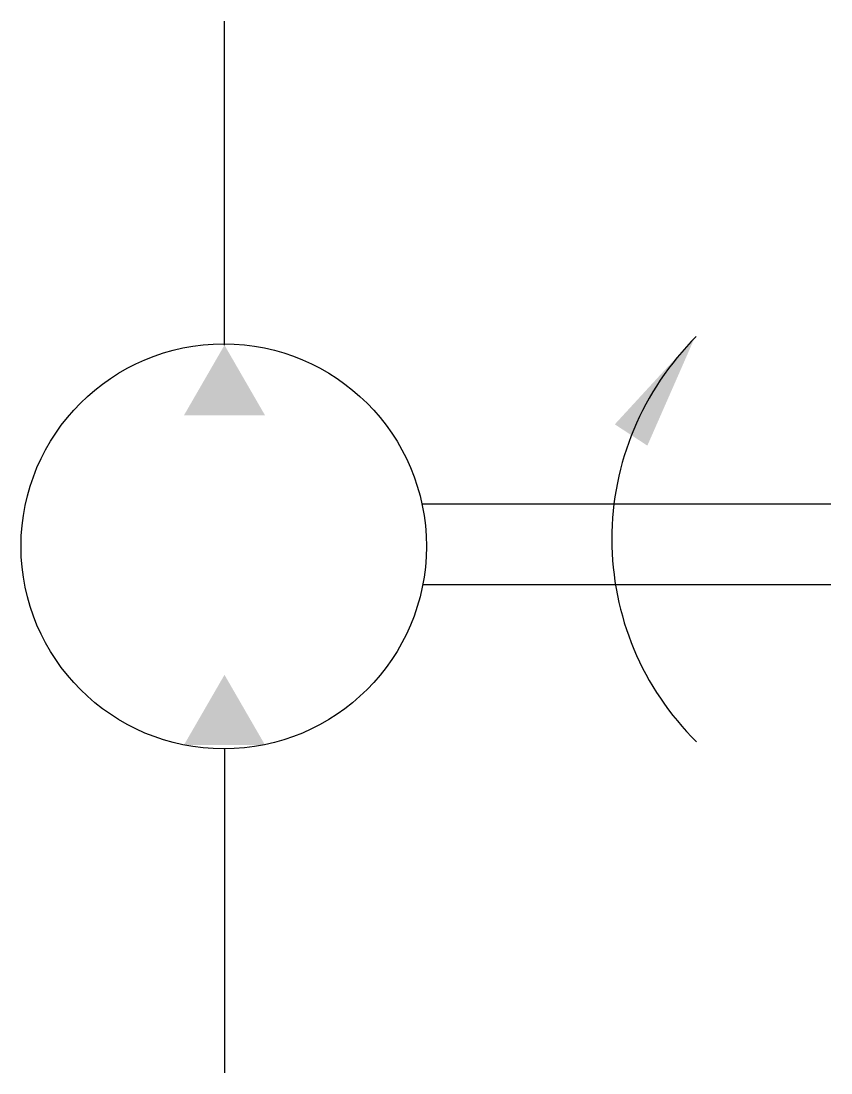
# Model space of a CAD drawing. Extents: x 366.7 to 386.7, y 40.7 to 66.6.
import ezdxf

# ---------------------------------------------------------------- set-up
doc = ezdxf.new("R2010")
doc.units = 0
doc.header["$LTSCALE"] = 5
doc.header["$MEASUREMENT"] = 0
doc.layers.add('11', color=1, linetype='CONTINUOUS')
doc.layers.add('12', color=2, linetype='CONTINUOUS')

msp = doc.modelspace()

# ---------------------------------------------------------------- linework, layer by layer
at = {"layer": '11'}
for p, q in [((371.715, 58.624), (371.715, 66.624)), ((376.585, 54.705), (386.677, 54.705)), ((386.677, 52.705), (376.604, 52.705)), ((371.715, 48.66), (371.715, 40.66))]:
    msp.add_line(p, q, dxfattribs=at)
msp.add_circle((371.696, 53.658), 5, dxfattribs=at)
msp.add_arc((388.301, 53.837), 7.031, 134.6929, 225.3648, dxfattribs=at)
at = {"layer": '12'}
for points in [[(381.344, 56.669), (382.148, 56.144), (383.321, 58.818)], [(371.715, 58.624), (370.715, 56.892), (372.715, 56.892)], [(371.715, 50.487), (370.715, 48.755), (372.715, 48.755)]]:
    msp.add_solid(points, dxfattribs=at)

doc.saveas('drawing.dxf')
